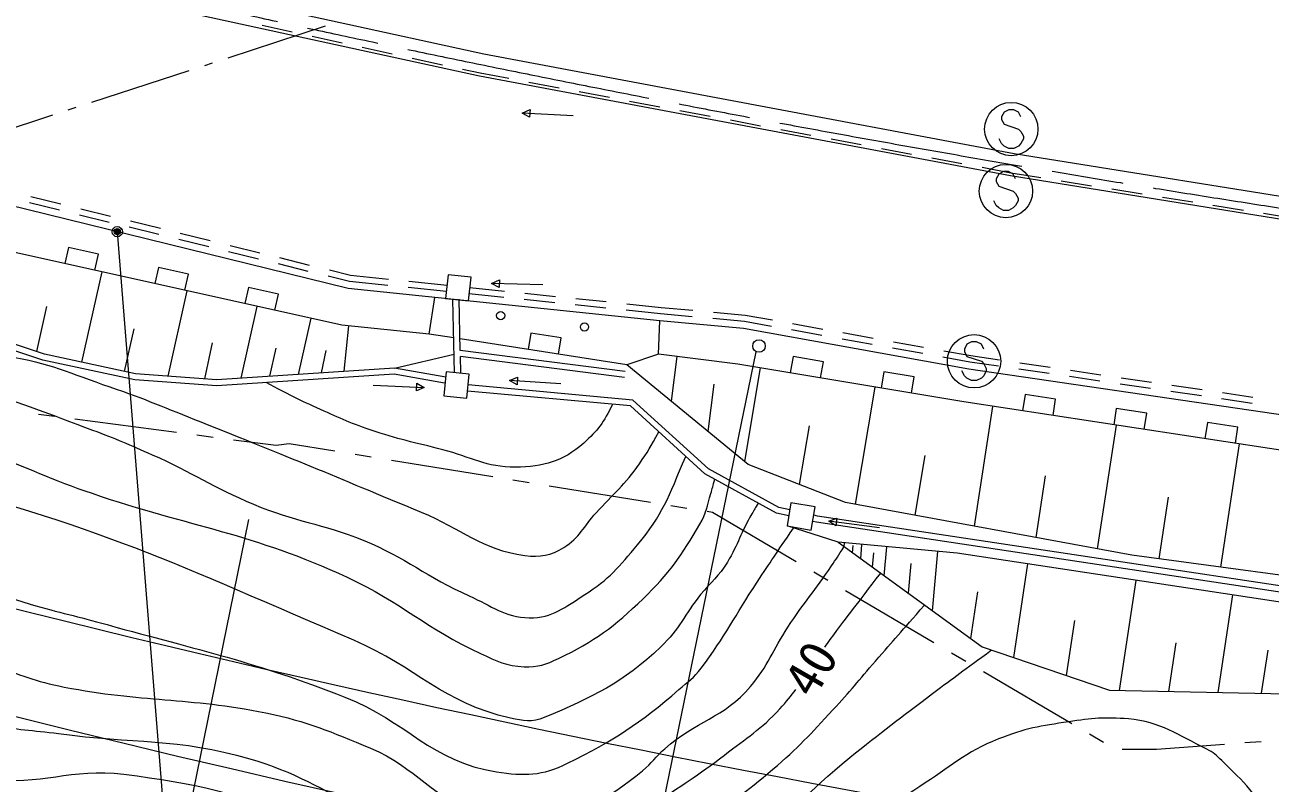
# Model space of a CAD drawing. Units: millimetres, scale not verified. Extents: x 40000 to 680000, y 20000 to 380000.
# Drawn here: x 170196 to 230948, y 241531 to 278515 of the extents above; entities that cross this region are included whole.
import ezdxf
from ezdxf.enums import TextEntityAlignment as Align

# ---------------------------------------------------------------- set-up
doc = ezdxf.new("R2010")
doc.units = ezdxf.units.MM
doc.header["$LTSCALE"] = 1000
doc.header["$PDMODE"] = 32
doc.header["$PDSIZE"] = 500
doc.linetypes.add('CHAIN', pattern=[18.5, 12, -1.5, 3.5, -1.5])
for name, color, linetype, lineweight in [('M-BGD', 7, 'Continuous', 13), ('M-BMK', 2, 'CHAIN', 13), ('M-BMK-ROW', 30, 'Continuous', 13), ('M-STR-HTXT', 7, 'Continuous', 13), ('M-STR-STRC', 7, 'Continuous', 13)]:
    doc.layers.add(name, color=color, linetype=linetype, lineweight=lineweight)
doc.styles.add('ＭＳ ゴシック', font='')
doc.styles.get('ＭＳ ゴシック').set_extended_font_data('MS Gothic')

msp = doc.modelspace()

# ---------------------------------------------------------------- linework, layer by layer
at = {"layer": 'M-BGD'}
for p, q in [((180108, 276915), (184861, 278467)), ((181771, 278497), (183237, 278177)), ((184213, 277963), (185679, 277643)), ((186656, 277429), (188121, 277109)), ((178967, 276543), (179347, 276667)), ((189098, 276895), (190563, 276575)), ((173453, 274743), (178206, 276295)), ((191540, 276361), (192403, 276173)), ((192403, 276173), (193803, 275909)), ((194786, 275725), (196260, 275447)), ((197243, 275263), (198717, 274986)), ((199700, 274801), (201174, 274524)), ((166799, 272571), (171552, 274123)), ((172312, 274371), (172693, 274495)), ((194457, 274216), (194842, 274382)), ((196953, 274075), (194457, 274216)), ((194821, 274008), (194457, 274216)), ((194842, 274382), (194821, 274008)), ((202157, 274339), (203631, 274062)), ((204614, 273877), (206088, 273600)), ((207071, 273415), (208545, 273138)), ((209528, 272953), (211002, 272676)), ((211985, 272492), (213459, 272215)), ((214442, 272030), (215916, 271753)), ((216899, 271568), (218299, 271305)), ((218299, 271305), (219769, 271069)), ((220757, 270911), (222238, 270673)), ((223225, 270515), (224706, 270277)), ((171881, 269479), (170425, 269837)), ((171949, 269771), (170492, 270129)), ((225694, 270119), (227175, 269881)), ((174309, 268882), (172852, 269240)), ((174377, 269174), (172920, 269532)), ((228162, 269723), (229643, 269486)), ((230631, 269327), (232112, 269090)), ((176737, 268285), (175280, 268643)), ((176805, 268577), (175348, 268936)), ((179164, 267688), (177708, 268046)), ((179232, 267980), (177776, 268339)), ((172322, 267654), (172148, 266873)), ((173786, 267328), (172322, 267654)), ((173612, 266547), (173786, 267328)), ((181592, 267091), (180135, 267450)), ((181660, 267384), (180203, 267742)), ((184020, 266494), (182563, 266853)), ((184088, 266787), (182631, 267145)), ((172977, 262062), (173957, 266470)), ((176714, 266677), (176541, 265896)), ((178178, 266351), (176714, 266677)), ((178005, 265570), (178178, 266351)), ((186027, 266001), (184991, 266256)), ((186079, 266297), (185059, 266548)), ((187937, 266104), (186079, 266297)), ((177179, 261383), (178106, 265548)), ((181107, 265700), (180933, 264919)), ((182571, 265374), (181107, 265700)), ((187895, 265807), (186027, 266001)), ((190759, 265509), (188890, 265703)), ((190790, 265807), (188931, 266001)), ((193589, 265516), (191910, 265691)), ((192968, 265900), (193348, 266077)), ((195467, 265832), (192968, 265900)), ((193337, 265702), (192968, 265900)), ((193348, 266077), (193337, 265702)), ((182397, 264593), (182571, 265374)), ((189927, 263431), (190196, 265220)), ((191161, 261547), (191080, 265128)), ((191436, 262639), (191380, 265134)), ((193559, 265218), (191879, 265393)), ((196045, 264959), (194553, 265115)), ((196076, 265258), (194584, 265413)), ((198562, 265000), (197070, 265155)), ((201236, 264722), (199557, 264896)), ((170780, 262576), (171270, 264780)), ((180755, 261286), (181533, 264785)), ((198532, 264701), (197040, 264856)), ((201207, 264423), (199527, 264598)), ((202757, 264281), (201207, 264423)), ((202791, 264579), (201236, 264722)), ((205343, 264344), (203787, 264487)), ((206663, 264107), (205343, 264344)), ((175062, 261614), (175526, 263697)), ((183547, 261470), (184155, 264202)), ((185770, 261617), (185998, 263833)), ((201114, 262461), (201173, 264079)), ((205302, 264047), (203752, 264189)), ((206618, 263810), (205302, 264047)), ((209123, 263665), (207647, 263930)), ((191122, 263245), (189927, 263431)), ((194876, 263473), (194753, 262683)), ((196358, 263244), (194876, 263473)), ((196236, 262453), (196358, 263244)), ((209079, 263368), (207603, 263634)), ((211540, 262926), (210063, 263192)), ((211584, 263223), (210108, 263488)), ((178967, 261251), (179356, 263001)), ((182151, 261378), (182455, 262744)), ((184659, 261543), (184901, 262631)), ((199480, 261612), (191436, 262639)), ((214000, 262484), (212524, 262750)), ((214045, 262781), (212568, 263046)), ((216349, 262367), (215029, 262604)), ((188236, 261779), (191140, 262448)), ((191461, 261554), (191443, 262336)), ((199442, 261315), (191443, 262336)), ((201737, 260155), (202014, 262347)), ((207671, 262333), (207539, 261544)), ((209151, 262085), (207671, 262333)), ((209019, 261296), (209151, 262085)), ((216300, 262071), (214984, 262307)), ((217701, 261866), (216300, 262071)), ((217744, 262163), (216349, 262367)), ((220217, 261799), (218733, 262017)), ((193846, 261177), (194232, 261339)), ((194232, 261339), (194207, 260965)), ((205322, 257212), (206089, 261787)), ((212109, 261590), (211977, 260800)), ((213589, 261342), (212109, 261590)), ((213457, 260553), (213589, 261342)), ((220174, 261503), (218690, 261720)), ((222648, 261140), (221163, 261357)), ((222691, 261436), (221207, 261654)), ((225164, 261073), (223680, 261291)), ((187183, 260942), (189680, 260831)), ((189297, 260661), (189314, 261035)), ((189680, 260831), (189297, 260661)), ((189314, 261035), (189680, 260831)), ((196340, 261010), (193846, 261177)), ((194207, 260965), (193846, 261177)), ((203530, 258683), (203821, 260984)), ((210716, 255130), (211674, 260851)), ((225121, 260777), (223637, 260994)), ((227595, 260414), (226110, 260631)), ((227638, 260710), (226154, 260928)), ((218995, 260479), (218874, 259688)), ((220478, 260253), (218995, 260479)), ((220357, 259462), (220478, 260253)), ((230068, 260051), (228584, 260268)), ((230111, 260347), (228627, 260565)), ((216534, 254062), (217425, 259909)), ((223443, 259801), (223323, 259010)), ((224926, 259575), (223443, 259801)), ((224806, 258784), (224926, 259575)), ((207989, 256095), (208468, 258956)), ((222532, 252962), (223451, 258990)), ((227892, 259122), (227771, 258332)), ((229375, 258896), (227892, 259122)), ((229254, 258105), (229375, 258896)), ((228540, 252069), (229455, 258075)), ((213625, 254596), (214113, 257513)), ((219533, 253512), (219992, 256526)), ((225529, 252476), (225987, 255479)), ((209868, 253278), (207379, 254074)), ((209419, 254309), (209815, 254446)), ((211897, 253984), (209419, 254309)), ((209766, 254074), (209419, 254309)), ((209815, 254446), (209766, 254074)), ((210164, 253064), (210181, 253249)), ((210568, 252770), (210600, 253117)), ((210973, 252477), (211037, 253171)), ((211549, 252060), (211614, 252768)), ((212125, 251642), (212255, 253059)), ((214479, 249937), (214744, 252831)), ((213302, 250789), (213435, 252236)), ((218439, 247658), (219131, 252222)), ((223603, 246054), (224417, 251421)), ((216347, 248582), (216693, 250864)), ((228408, 245956), (229128, 250707)), ((221008, 246783), (221415, 249467)), ((226006, 246005), (226366, 248380)), ((230534, 245913), (230853, 248016))]:
    msp.add_line(p, q, dxfattribs=at)
for points in [[(76689, 308159), (89927, 304114), (110814, 297984), (149826, 287269), (172825, 281432), (192594, 277110), (218464, 272247), (234706, 269643), (267947, 265374), (281560, 264172), (303893, 262878), (322749, 262439), (347538, 262767), (367601, 263788), (392448, 265995), (410520, 268261), (426813, 270787), (443098, 273776), (466141, 278812)], [(76364, 307108), (89612, 303060), (110513, 296925), (149545, 286206), (172572, 280362), (192375, 276032), (218275, 271164), (234549, 268554), (267828, 264280), (281480, 263075), (303848, 261779), (322744, 261338), (347574, 261668), (367678, 262691), (392565, 264901), (410672, 267172), (426997, 269703), (443315, 272697), (466397, 277742)], [(402213, 256145), (399574, 255823), (376358, 253553), (351288, 252332), (327090, 251802), (302737, 252195), (278667, 253759), (266252, 254848), (254676, 256089), (216245, 261729), (205256, 263703), (201173, 264079), (185968, 265659), (163464, 271192), (153769, 274496), (148325, 276220), (99779, 290537), (73739, 298602)], [(189927, 263431), (185657, 263868), (168888, 267598), (163052, 269334), (158371, 270706), (158048, 270144), (149484, 273187)], [(190726, 261335), (188236, 261779), (179558, 261207), (175599, 261499), (171152, 262453), (167508, 263652), (162746, 266702), (150719, 271034)], [(190673, 261039), (188219, 261477), (179557, 260907), (175556, 261202), (171074, 262163), (167378, 263379), (162613, 266431), (150628, 270747)], [(264003, 252855), (263811, 252883), (254360, 254277), (216011, 260125), (204984, 261972), (201114, 262461), (199566, 261937), (191424, 263199)], [(263811, 252883), (247848, 249459), (224198, 252656), (210227, 255219), (205490, 257074), (199566, 261937)], [(207460, 254560), (206869, 254692), (203370, 256615), (199737, 259926), (191787, 260652)], [(207509, 254856), (206976, 254975), (203546, 256860), (199864, 260215), (191818, 260950)], [(247302, 248757), (208869, 254553), (208683, 254594)], [(247257, 248461), (208814, 254258), (208633, 254298)], [(247963, 247853), (215682, 252745), (209868, 253278)], [(209868, 253278), (216897, 248184), (223119, 246064), (234137, 245839), (244081, 246435), (247963, 247853)]]:
    msp.add_lwpolyline(points, dxfattribs=at)
for points in [[(190723, 265165), (191843, 265048), (191964, 266213), (190844, 266330)], [(190631, 260425), (191752, 260308), (191873, 261473), (190752, 261590)], [(207379, 254074), (208563, 253876), (208752, 255009), (207568, 255207)]]:
    msp.add_lwpolyline(points, close=True, dxfattribs=at)
for centre in [(193407, 264336), (197500, 263782)]:
    msp.add_circle(centre, 200, dxfattribs=at)
for points, knots in [([(138202, 248166), (139261, 249525), (139968, 250797), (141349, 252367), (143926, 255299), (145114, 257287), (148290, 259555), (150296, 260988), (151623, 261524), (153936, 262375), (155144, 262819), (155882, 262900), (157159, 263060), (161891, 263654), (164631, 263049), (169348, 262346), (171358, 262047), (172410, 261516), (174333, 260861), (176094, 260261), (177048, 259831), (178779, 259148), (182996, 257483), (185333, 256486), (189523, 254753), (191505, 253934), (192464, 252925), (194590, 252636), (195341, 252534), (195846, 252628), (196491, 253025), (197261, 253499), (197463, 254047), (198069, 254717), (198905, 255642), (199474, 256083), (200179, 257111), (200580, 257696), (200728, 257922), (201124, 258662)], [0, 0, 0, 0, 1, 1, 1, 2, 2, 2, 3, 3, 3, 4, 4, 4, 5, 5, 5, 6, 6, 6, 7, 7, 7, 8, 8, 8, 9, 9, 9, 10, 10, 10, 11, 11, 11, 12, 12, 12, 13, 13, 13, 13]), ([(139652, 247692), (140411, 248511), (141020, 249204), (141972, 250166), (145424, 253655), (147156, 255900), (151162, 258737), (152700, 259826), (153808, 260049), (155605, 260616), (157487, 261210), (158639, 261191), (160608, 261315), (162241, 261418), (163168, 261452), (164796, 261298), (166061, 261179), (166751, 260958), (167982, 260641), (170184, 260075), (171354, 259535), (173490, 258752), (174646, 258327), (175280, 258051), (176406, 257551), (178371, 256678), (179367, 255965), (181349, 255133), (183378, 254281), (184664, 254205), (186701, 253374), (188812, 252513), (189786, 251587), (191871, 250665), (192987, 250172), (193586, 249616), (194806, 249597), (195952, 249580), (196544, 250116), (197514, 250727), (198683, 251463), (199200, 252094), (200086, 253155), (201316, 254627), (201587, 255458), (202434, 257468)], [0, 0, 0, 0, 1, 1, 1, 2, 2, 2, 3, 3, 3, 4, 4, 4, 5, 5, 5, 6, 6, 6, 7, 7, 7, 8, 8, 8, 9, 9, 9, 10, 10, 10, 11, 11, 11, 12, 12, 12, 13, 13, 13, 14, 14, 14, 15, 15, 15, 15]), ([(198868, 260005), (198436, 259132), (198150, 258724), (197460, 258114), (196425, 257201), (195506, 256966), (194126, 256943), (192704, 256920), (191964, 257443), (190586, 257795), (189195, 258150), (188398, 258295), (187040, 258760), (185996, 259117), (185435, 259386), (184431, 259843), (183451, 260289), (183128, 260457), (181962, 261065)], [0, 0, 0, 0, 1, 1, 1, 2, 2, 2, 3, 3, 3, 4, 4, 4, 5, 5, 5, 6, 6, 6, 6]), ([(141026, 247244), (142742, 249233), (144445, 251263), (147009, 253406), (149070, 255129), (150327, 256019), (152720, 257239), (154379, 258085), (155326, 258637), (157154, 258992), (159692, 259484), (161235, 259576), (163772, 259080), (167714, 258309), (169669, 256960), (173472, 255666), (178320, 254017), (181284, 253731), (185926, 251569), (188579, 250333), (189772, 249077), (192429, 247850), (193215, 247487), (193684, 247236), (194549, 247207), (195223, 247184), (195620, 247318), (196228, 247608), (198009, 248460), (198934, 249154), (200355, 250525), (201641, 251766), (202223, 252622), (203129, 254163), (203442, 254695), (203485, 255060), (203659, 255652), (203739, 255924), (203767, 256016), (203850, 256351)], [0, 0, 0, 0, 1, 1, 1, 2, 2, 2, 3, 3, 3, 4, 4, 4, 5, 5, 5, 6, 6, 6, 7, 7, 7, 8, 8, 8, 9, 9, 9, 10, 10, 10, 11, 11, 11, 12, 12, 12, 13, 13, 13, 13]), ([(205972, 255185), (205819, 254941), (205781, 254870), (205663, 254666), (205142, 253772), (204995, 253192), (204467, 252302), (204060, 251616), (203663, 251352), (203165, 250728), (202385, 249750), (202131, 249041), (201223, 248181), (199336, 246395), (197927, 245747), (195536, 244728), (194942, 244475), (194513, 244569), (193882, 244706), (190626, 245413), (189304, 247188), (186240, 248497), (177932, 252048), (173294, 254339), (164489, 256364), (162744, 256765), (161743, 256964), (159954, 257034), (158235, 257101), (157253, 256872), (155592, 256421), (153771, 255926), (152781, 255399), (151261, 254280), (147633, 251611), (145752, 249447), (142925, 246623)], [0, 0, 0, 0, 1, 1, 1, 2, 2, 2, 3, 3, 3, 4, 4, 4, 5, 5, 5, 6, 6, 6, 7, 7, 7, 8, 8, 8, 9, 9, 9, 10, 10, 10, 11, 11, 11, 12, 12, 12, 12]), ([(144352, 245782), (145860, 247598), (147375, 249360), (149904, 250934), (152369, 252468), (153872, 253301), (156706, 253934), (158160, 254259), (159039, 254103), (160521, 253946), (164638, 253510), (166487, 251432), (170459, 250263), (171913, 249835), (172749, 249670), (174209, 249262), (178771, 247987), (181400, 247459), (185809, 245728), (188808, 244550), (190023, 242575), (193206, 242079), (194551, 241869), (195447, 241889), (196666, 242495), (198947, 243629), (200179, 244425), (202107, 246091), (202552, 246475), (202838, 246664), (203191, 247134), (204366, 248695), (204837, 249700), (205918, 251328), (206606, 252365), (206826, 252694), (207694, 253973)], [0, 0, 0, 0, 1, 1, 1, 2, 2, 2, 3, 3, 3, 4, 4, 4, 5, 5, 5, 6, 6, 6, 7, 7, 7, 8, 8, 8, 9, 9, 9, 10, 10, 10, 11, 11, 11, 12, 12, 12, 12]), ([(125243, 229440), (127839, 231194), (129807, 231882), (132543, 233855), (136525, 236726), (138413, 238775), (142208, 241887), (144867, 244066), (146229, 245457), (149045, 247428), (150475, 248429), (151291, 249000), (152878, 249727), (155144, 250767), (156587, 251155), (159078, 251241), (160894, 251303), (161872, 250687), (163580, 250065), (165684, 249297), (166536, 248151), (168619, 247329), (169950, 246804), (170705, 246490), (172109, 246217), (175911, 245477), (178149, 245724), (181946, 244956), (184008, 244539), (185108, 244044), (187050, 243233), (189320, 242284), (190112, 240774), (192436, 239966), (193430, 239621), (194065, 239114), (195072, 239417), (197285, 240085), (198555, 240654), (200330, 242135), (200788, 242517), (200972, 242811), (201416, 243210), (202917, 244561), (204299, 244701), (205602, 246244), (206464, 247265), (206693, 248021), (207425, 249139), (208208, 250336), (208751, 250935), (209545, 252124), (209789, 252489), (209870, 252607), (210164, 253064)], [0, 0, 0, 0, 1, 1, 1, 2, 2, 2, 3, 3, 3, 4, 4, 4, 5, 5, 5, 6, 6, 6, 7, 7, 7, 8, 8, 8, 9, 9, 9, 10, 10, 10, 11, 11, 11, 12, 12, 12, 13, 13, 13, 14, 14, 14, 15, 15, 15, 16, 16, 16, 17, 17, 17, 18, 18, 18, 18]), ([(209220, 248166), (209304, 248285), (209392, 248407), (209486, 248533), (210435, 249807), (210747, 250211), (211952, 251768)], [0, 0, 0, 0, 1, 1, 1, 2, 2, 2, 2]), ([(130042, 227940), (133156, 230054), (135494, 231163), (138883, 233579), (142082, 235859), (143673, 237403), (146663, 239951), (147356, 240542), (147688, 240941), (148414, 241492), (149750, 242508), (150639, 242880), (152125, 243661), (153674, 244476), (154493, 245091), (156175, 245576), (157227, 245880), (157890, 245786), (158977, 245653), (161700, 245319), (162848, 243814), (165409, 242828), (166565, 242383), (167165, 241921), (168392, 241749), (170956, 241389), (172448, 242288), (175017, 241963), (178566, 241515), (180574, 241055), (183904, 239746), (186835, 238593), (187963, 236667), (191039, 235986), (192546, 235653), (193500, 235708), (194989, 236117), (196872, 236633), (197997, 236858), (199677, 237853), (200010, 238051), (200147, 238236), (200477, 238438), (201423, 239019), (202078, 239110), (203047, 239651), (204566, 240498), (205363, 241085), (206693, 242204), (207924, 243240), (208520, 243927), (209620, 245101), (210463, 246000), (210882, 246552), (211693, 247481), (212628, 248551), (212922, 248886), (214092, 250217)], [0, 0, 0, 0, 1, 1, 1, 2, 2, 2, 3, 3, 3, 4, 4, 4, 5, 5, 5, 6, 6, 6, 7, 7, 7, 8, 8, 8, 9, 9, 9, 10, 10, 10, 11, 11, 11, 12, 12, 12, 13, 13, 13, 14, 14, 14, 15, 15, 15, 16, 16, 16, 17, 17, 17, 18, 18, 18, 19, 19, 19, 19]), ([(127493, 228737), (132677, 231866), (134684, 233067), (139195, 236484), (142940, 239321), (144498, 241628), (148456, 244160), (150533, 245488), (151762, 246205), (154102, 246980), (156511, 247777), (157992, 248154), (160523, 247970), (163948, 247721), (165221, 245206), (168561, 244408), (169818, 244107), (170557, 244119), (171837, 243945), (175480, 243451), (177640, 243749), (181168, 242717), (185461, 241461), (187255, 239145), (191540, 237862), (193062, 237406), (193993, 237207), (195576, 237351), (196614, 237445), (197150, 237820), (198055, 238338), (199244, 239019), (199751, 239641), (200859, 240448), (202199, 241425), (203017, 241881), (204327, 242898), (205415, 243742), (206101, 244143), (207033, 245156), (207338, 245489), (207588, 245795), (207810, 246093)], [0, 0, 0, 0, 1, 1, 1, 2, 2, 2, 3, 3, 3, 4, 4, 4, 5, 5, 5, 6, 6, 6, 7, 7, 7, 8, 8, 8, 9, 9, 9, 10, 10, 10, 11, 11, 11, 12, 12, 12, 13, 13, 13, 14, 14, 14, 14]), ([(168910, 239011), (171425, 238881), (173122, 239781), (175885, 239620), (178904, 239444), (180579, 238843), (183395, 237744), (186494, 236534), (187576, 233948), (190894, 233707), (194552, 233441), (196490, 234973), (199952, 236183), (202036, 236911), (203326, 237139), (205172, 238351), (207419, 239826), (208349, 241089), (210443, 242774), (211995, 244023), (212884, 244700), (214476, 245897), (215595, 246738), (215955, 247006), (217357, 248027)], [0, 0, 0, 0, 1, 1, 1, 2, 2, 2, 3, 3, 3, 4, 4, 4, 5, 5, 5, 6, 6, 6, 7, 7, 7, 8, 8, 8, 8]), ([(230810, 239616), (230445, 240917), (229641, 241605), (228588, 242628), (228332, 242877), (228181, 243025), (227860, 243183), (226423, 243889), (225629, 244513), (224034, 244659), (222900, 244763), (222248, 244686), (221122, 244520), (219760, 244321), (218978, 244195), (217699, 243687), (216068, 243040), (215334, 242305), (213854, 241363), (212245, 240338), (211372, 239719), (209803, 238634), (208320, 237608), (207613, 236837), (206030, 235974), (203552, 234624), (201937, 234346), (199268, 233429), (197162, 232706), (195978, 232297), (193821, 231741), (192331, 231357), (191479, 230737), (189957, 230969), (187411, 231359), (186790, 233508), (184468, 234624), (182160, 235733), (180755, 236184), (178241, 236673), (177771, 236764), (177354, 236845), (176960, 236913)], [0, 0, 0, 0, 1, 1, 1, 2, 2, 2, 3, 3, 3, 4, 4, 4, 5, 5, 5, 6, 6, 6, 7, 7, 7, 8, 8, 8, 9, 9, 9, 10, 10, 10, 11, 11, 11, 12, 12, 12, 13, 13, 13, 14, 14, 14, 14])]:
    msp.add_open_spline(points, degree=3, knots=knots, dxfattribs=at)
at = {"layer": 'M-BMK'}
msp.add_arc((352985, 1059136), 798854, 256.81839, 263.88501, dxfattribs=at)
at = {"layer": 'M-BMK-ROW'}
for p, q in [((170853, 259529), (171646, 259425)), ((172638, 259295), (177595, 258644)), ((178587, 258514), (179380, 258410)), ((180372, 258280), (182454, 258007)), ((182454, 258007), (183096, 258094)), ((183096, 258094), (185319, 257733)), ((186306, 257573), (187096, 257445)), ((188083, 257285), (193019, 256485)), ((194006, 256325), (194795, 256197)), ((195782, 256037), (200718, 255238)), ((201705, 255078), (202495, 254950)), ((203482, 254790), (203751, 254746)), ((203751, 254746), (207825, 252348)), ((208687, 251841), (209376, 251435)), ((210238, 250927), (214547, 248391)), ((215409, 247884), (216098, 247478)), ((216960, 246970), (221269, 244434)), ((222130, 243927), (222820, 243521)), ((223730, 243192), (225413, 243191)), ((225413, 243191), (228722, 243432)), ((229719, 243505), (230517, 243564))]:
    msp.add_line(p, q, dxfattribs=at)
at = {"layer": 'M-STR-HTXT'}
msp.add_line((181104, 254397), (177583, 237088), dxfattribs=at)
for centre, start, end in [((328796, 883448), 246.58565, 265.65263), ((328945, 878162), 246.43548, 276.66886)]:
    msp.add_arc(centre, 653077, start, end, dxfattribs=at)
at = {"layer": 'M-STR-STRC'}
for p, q in [((217967, 274262), (217848, 274026)), ((217848, 274026), (217848, 273907)), ((218203, 274380), (217967, 274262)), ((218439, 274380), (218203, 274380)), ((218676, 274262), (218439, 274380)), ((218794, 274026), (218676, 274262)), ((217848, 273907), (217967, 273671)), ((217967, 273671), (218676, 273435)), ((218676, 273435), (218794, 273317)), ((217848, 272726), (217730, 272962)), ((218794, 273317), (218912, 273080)), ((218912, 272962), (218794, 272726)), ((218912, 273080), (218912, 272962)), ((217967, 272607), (217848, 272726)), ((218203, 272489), (217967, 272607)), ((218439, 272489), (218203, 272489)), ((218676, 272607), (218439, 272489)), ((218794, 272726), (218676, 272607)), ((217706, 271239), (217587, 271002)), ((217587, 271002), (217587, 270884)), ((217942, 271357), (217706, 271239)), ((218178, 271357), (217942, 271357)), ((218415, 271239), (218178, 271357)), ((218533, 271002), (218415, 271239)), ((217587, 270884), (217706, 270648)), ((217706, 270648), (218415, 270411)), ((218415, 270411), (218533, 270293)), ((217587, 269702), (217469, 269939)), ((218533, 270293), (218651, 270057)), ((218651, 269939), (218533, 269702)), ((218651, 270057), (218651, 269939)), ((217706, 269584), (217587, 269702)), ((217942, 269466), (217706, 269584)), ((218178, 269466), (217942, 269466)), ((218415, 269584), (218178, 269466)), ((218533, 269702), (218415, 269584)), ((174704, 268429), (178528, 220474)), ((198646, 227460), (205881, 262573)), ((216150, 262935), (216032, 262699)), ((216032, 262699), (216032, 262581)), ((216032, 262581), (216150, 262344)), ((216387, 263053), (216150, 262935)), ((216623, 263053), (216387, 263053)), ((216860, 262935), (216623, 263053)), ((216978, 262699), (216860, 262935)), ((216150, 262344), (216860, 262108)), ((216860, 262108), (216978, 261990)), ((216978, 261990), (217096, 261753)), ((216032, 261399), (215914, 261635)), ((216150, 261281), (216032, 261399)), ((216387, 261163), (216150, 261281)), ((216860, 261281), (216623, 261163)), ((216978, 261399), (216860, 261281)), ((217096, 261635), (216978, 261399)), ((217096, 261753), (217096, 261635)), ((216623, 261163), (216387, 261163))]:
    msp.add_line(p, q, dxfattribs=at)
for centre, radius in [((218321, 273435), 1300), ((218060, 270411), 1300), ((174704, 268429), 150), ((174704, 268429), 120), ((174704, 268429), 90), ((174704, 268429), 60), ((174704, 268429), 30), ((206013, 262849), 305), ((216505, 262108), 1300)]:
    msp.add_circle(centre, radius, dxfattribs=at)
msp.add_point((174704, 268429), dxfattribs=at)

# ---------------------------------------------------------------- texts
at = {"layer": 'M-BGD', "style": 'ＭＳ ゴシック'}
msp.add_text('40', height=1833, rotation=60.04, dxfattribs=at).set_placement((209181, 245303), align=Align.BOTTOM_LEFT)

doc.saveas('drawing.dxf')
